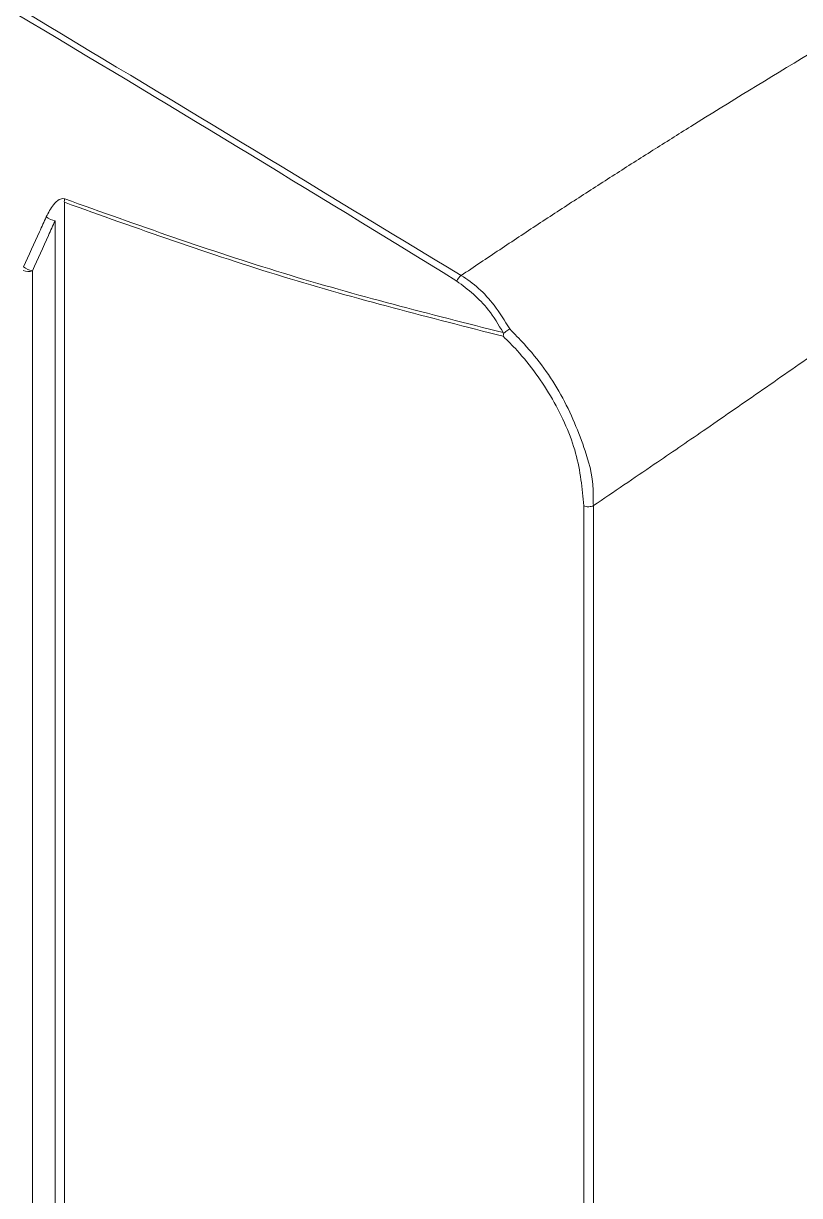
# Model space of a CAD drawing. Header units: millimetres. Extents: x -829 to 2887, y -460 to 1788.
# Drawn here: x 1935.28 to 1945.52, y 430.28 to 445.75 of the extents above; entities that cross this region are included whole.
import ezdxf

# ---------------------------------------------------------------- set-up
doc = ezdxf.new("R2010")
doc.units = ezdxf.units.MM

msp = doc.modelspace()

# ---------------------------------------------------------------- linework, layer by layer
at = {"color": 144, "linetype": 'Continuous', "lineweight": 0}
for p, q in [((1935.816, 443.386), (1935.816, 426.107)), ((1935.694, 426.27), (1935.694, 443.143))]:
    msp.add_line(p, q, dxfattribs=at)
at = {"color": 8, "linetype": 'Continuous', "lineweight": 15}
for p, q in [((1935.394, 442.483), (1935.394, 426.457)), ((1942.668, 420.294), (1942.668, 439.381)), ((1942.798, 439.384), (1942.798, 420.298))]:
    msp.add_line(p, q, dxfattribs=at)
at = {"color": 144, "linetype": 'Continuous', "lineweight": 0}
for centre, radius, start, end in [((1935.95, 443.398), 0.135, 165.7536, 185.3522), ((1935.749, 443.435), 0.298, 234.4655, 259.3947), ((1935.338, 442.631), 0.159, 245.1859, 290.4015), ((1935.449, 442.776), 0.299, 234.4519, 259.275)]:
    msp.add_arc(centre, radius, start, end, dxfattribs=at)
at = {"color": 8, "linetype": 'Continuous', "lineweight": 15}
for points, knots in [([(1941.051, 442.419), (1941.22, 442.533), (1941.558, 442.76), (1942.065, 443.096), (1942.571, 443.426), (1943.075, 443.751), (1943.578, 444.071), (1944.429, 444.605), (1945.643, 445.349), (1947.738, 446.59), (1950.422, 448.112), (1953.623, 449.855), (1956.895, 451.593), (1959.558, 453.001), (1961.728, 454.159), (1963.098, 454.899), (1964.306, 455.559), (1965.338, 456.131), (1966.049, 456.532), (1966.421, 456.742)], [0, 0, 0, 0, 0.020999, 0.041833, 0.062502, 0.083008, 0.103351, 0.123531, 0.185701, 0.248685, 0.371476, 0.499222, 0.619403, 0.749764, 0.809315, 0.874912, 0.912688, 0.954392, 1, 1, 1, 1]), ([(1917.561, 455.98), (1921.513, 453.812), (1929.419, 449.475), (1937.173, 444.772), (1941.051, 442.419)], [0, 0, 0, 0, 0.49985, 1, 1, 1, 1]), ([(1966.946, 455.824), (1966.779, 455.728), (1966.445, 455.535), (1965.941, 455.24), (1965.435, 454.939), (1964.924, 454.631), (1964.411, 454.318), (1963.572, 453.798), (1962.384, 453.045), (1960.88, 452.062), (1959.35, 451.035), (1957.859, 450.014), (1956.33, 448.947), (1954.315, 447.524), (1952.148, 445.972), (1950.139, 444.531), (1948.602, 443.43), (1947.226, 442.453), (1945.966, 441.565), (1944.993, 440.887), (1944.276, 440.391), (1943.548, 439.893), (1943.065, 439.566), (1942.798, 439.384)], [0, 0, 0, 0, 0.020564, 0.041269, 0.062116, 0.083108, 0.104244, 0.125525, 0.186841, 0.251061, 0.311866, 0.376602, 0.436229, 0.5021, 0.627468, 0.706368, 0.752666, 0.819118, 0.877679, 0.909531, 0.940139, 0.966856, 1, 1, 1, 1]), ([(1935.82, 443.431), (1936.779, 443.088), (1938.69, 442.405), (1940.637, 441.911), (1941.606, 441.666)], [0, 0, 0, 0, 0.502093, 1, 1, 1, 1]), ([(1941.606, 441.618), (1940.636, 441.865), (1938.688, 442.359), (1936.776, 443.042), (1935.816, 443.386)], [0, 0, 0, 0, 0.497904, 1, 1, 1, 1]), ([(1935.276, 442.533), (1935.346, 442.688), (1935.447, 442.908), (1935.547, 443.128), (1935.576, 443.193)], [0, 0, 0, 0, 0.704823, 1, 1, 1, 1]), ([(1935.694, 443.143), (1935.665, 443.078), (1935.565, 442.858), (1935.464, 442.638), (1935.394, 442.483)], [0, 0, 0, 0, 0.295179, 1, 1, 1, 1]), ([(1941.606, 441.666), (1941.544, 441.771), (1941.379, 442.052), (1941.142, 442.233), (1940.995, 442.346)], [0, 0, 0, 0, 0.376334, 1, 1, 1, 1]), ([(1941.051, 442.419), (1941.051, 442.419), (1941.212, 442.326), (1941.45, 442.108), (1941.626, 441.822), (1941.692, 441.714)], [0, 0, 0, 0, 0.000027, 0.624051, 1, 1, 1, 1]), ([(1941.692, 441.714), (1941.756, 441.649), (1942.01, 441.393), (1942.399, 440.857), (1942.69, 440.139), (1942.815, 439.675), (1942.787, 439.417), (1942.798, 439.384), (1942.798, 439.384)], [0, 0, 0, 0, 0.099421, 0.39744, 0.698303, 0.945209, 0.999983, 1, 1, 1, 1]), ([(1942.668, 439.381), (1942.647, 439.61), (1942.606, 440.068), (1942.281, 440.796), (1941.913, 441.311), (1941.668, 441.557), (1941.606, 441.618)], [0, 0, 0, 0, 0.301244, 0.602255, 0.900474, 1, 1, 1, 1]), ([(1942.668, 439.381), (1942.686, 439.372), (1942.71, 439.368), (1942.758, 439.369), (1942.781, 439.375), (1942.798, 439.384)], [0, 0, 0, 0, 0.5, 0.5, 1, 1, 1, 1])]:
    msp.add_open_spline(points, degree=3, knots=knots, dxfattribs=at)
for points in [[(1940.995, 442.346), (1937.132, 444.729), (1929.352, 449.368), (1921.473, 453.768), (1917.507, 455.905)], [(1941.051, 442.419), (1941.028, 442.403), (1941.006, 442.375), (1940.995, 442.346)]]:
    msp.add_open_spline(points, degree=3, dxfattribs=at)
at = {"color": 144, "linetype": 'Continuous', "lineweight": 0}
msp.add_open_spline([(1935.576, 443.193), (1935.606, 443.25), (1935.652, 443.339), (1935.729, 443.414), (1935.779, 443.435), (1935.804, 443.436), (1935.817, 443.432), (1935.82, 443.431)], degree=3, knots=[0, 0, 0, 0, 0.4908701, 0.7718809, 0.8730487, 0.9750438, 1, 1, 1, 1], dxfattribs=at)
at = {"color": 7, "linetype": 'Continuous', "lineweight": 15}
for points, knots in [([(1941.692, 441.714), (1941.691, 441.713), (1941.683, 441.709), (1941.666, 441.699), (1941.64, 441.679), (1941.624, 441.665), (1941.616, 441.657)], [0, 0, 0, 0, 0.02537, 0.306243, 0.653089, 1, 1, 1, 1]), ([(1941.616, 441.657), (1941.613, 441.66), (1941.61, 441.662), (1941.606, 441.665), (1941.606, 441.666)], [0, 0, 0, 0, 0.891289, 1, 1, 1, 1]), ([(1941.606, 441.618), (1941.606, 441.619), (1941.607, 441.623), (1941.609, 441.635), (1941.613, 441.648), (1941.616, 441.657)], [0, 0, 0, 0, 0.0391123, 0.3382263, 1, 1, 1, 1]), ([(1935.28, 426.424), (1934.68, 426.871), (1933.479, 427.766), (1931.68, 429.006), (1929.893, 430.168), (1928.72, 430.86), (1928.137, 431.205)], [0, 0, 0, 0, 0.248948, 0.498714, 0.751035, 1, 1, 1, 1])]:
    msp.add_open_spline(points, degree=3, knots=knots, dxfattribs=at)

doc.saveas('drawing.dxf')
